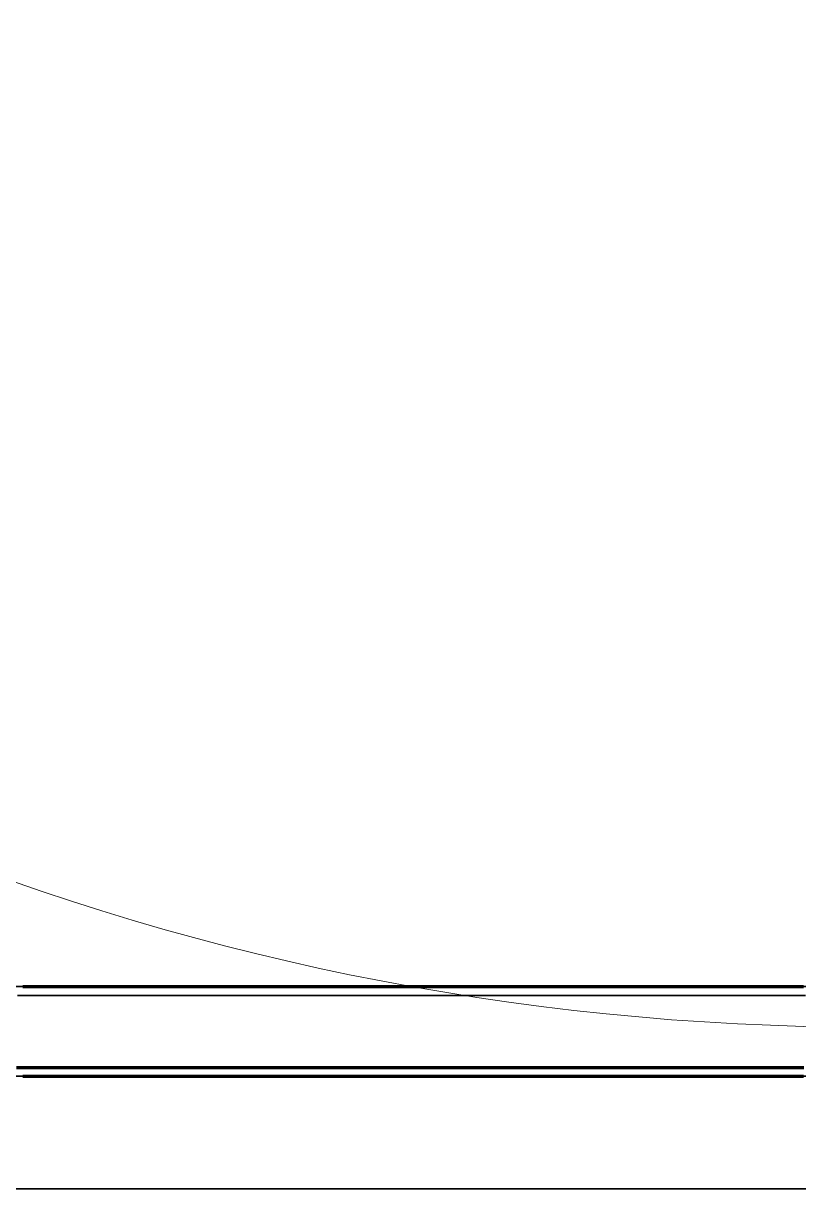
# Model space of a CAD drawing. Header units: millimetres. Extents: x 0 to 2382, y 0 to 420.
# Drawn here: x 277.23 to 282.75, y 290.2 to 298.5 of the extents above; entities that cross this region are included whole.
import ezdxf

# ---------------------------------------------------------------- set-up
doc = ezdxf.new("R2010")
doc.units = ezdxf.units.MM
doc.linetypes.add('IRAM-E-TRAZOS', pattern=[5, 4, -1])
for name, color, linetype, lineweight in [('01-VISIBLE', 7, 'CONTINUOUS', 70), ('02-OCULTA', 4, 'IRAM-E-TRAZOS', 35), ('08-FINA', 5, 'CONTINUOUS', 18)]:
    doc.layers.add(name, color=color, linetype=linetype, lineweight=lineweight)

msp = doc.modelspace()

# ---------------------------------------------------------------- linework, layer by layer
at = {"layer": '01-VISIBLE'}
for points in [[(277.2233, 291.64), (277.2734, 291.64), (277.3235, 291.64), (277.3736, 291.64), (277.4237, 291.64), (277.4738, 291.64), (277.5239, 291.64), (277.574, 291.64), (277.6241, 291.64), (277.6742, 291.64), (277.7243, 291.64), (277.7744, 291.64), (277.8245, 291.64), (277.8746, 291.64), (277.9247, 291.64), (277.9748, 291.64), (278.0249, 291.64), (278.0751, 291.64), (278.1252, 291.64), (278.1753, 291.64), (278.2254, 291.64), (278.2755, 291.64), (278.3256, 291.64), (278.3757, 291.64), (278.4258, 291.64), (278.4759, 291.64), (278.526, 291.64), (278.5761, 291.64), (278.6262, 291.64), (278.6763, 291.64), (278.7264, 291.64), (278.7765, 291.64), (278.8266, 291.64), (278.8767, 291.64), (278.9268, 291.64), (278.9769, 291.64), (279.027, 291.64), (279.0771, 291.64), (279.1272, 291.64), (279.1773, 291.64), (279.2274, 291.64), (279.2775, 291.64), (279.3276, 291.64), (279.3777, 291.64), (279.4278, 291.64), (279.4779, 291.64), (279.528, 291.64), (279.5781, 291.64), (279.6282, 291.64), (279.6783, 291.64), (279.7284, 291.64), (279.7785, 291.64), (279.8286, 291.64), (279.8787, 291.64), (279.9288, 291.64), (279.9789, 291.64), (280.029, 291.64), (280.0791, 291.64), (280.1292, 291.64), (280.1793, 291.64), (280.2294, 291.64), (280.2795, 291.64), (280.3296, 291.64), (280.3797, 291.64), (280.4298, 291.64), (280.4799, 291.64), (280.5301, 291.64), (280.5802, 291.64), (280.6303, 291.64), (280.6804, 291.64), (280.7305, 291.64), (280.7806, 291.64), (280.8307, 291.64), (280.8808, 291.64), (280.9309, 291.64), (280.981, 291.64), (281.0311, 291.64), (281.0812, 291.64), (281.1313, 291.64), (281.1814, 291.64), (281.2315, 291.64), (281.2816, 291.64), (281.3317, 291.64), (281.3818, 291.64), (281.4319, 291.64), (281.482, 291.64), (281.5321, 291.64), (281.5822, 291.64), (281.6323, 291.64), (281.6824, 291.64), (281.7325, 291.64), (281.7826, 291.64), (281.8327, 291.64), (281.8828, 291.64), (281.9329, 291.64), (281.983, 291.64), (282.0331, 291.64), (282.0832, 291.64), (282.1333, 291.64), (282.1834, 291.64), (282.2335, 291.64), (282.2836, 291.64), (282.3337, 291.64), (282.3838, 291.64), (282.4339, 291.64), (282.484, 291.64), (282.5341, 291.64), (282.5842, 291.64), (282.6343, 291.64), (282.6844, 291.64), (282.7345, 291.64), (282.7846, 291.64)], [(277.1795, 291.064), (277.2296, 291.064), (277.2796, 291.064), (277.3297, 291.064), (277.3798, 291.064), (277.4299, 291.064), (277.4799, 291.064), (277.53, 291.064), (277.5801, 291.064), (277.6301, 291.064), (277.6802, 291.064), (277.7303, 291.064), (277.7803, 291.064), (277.8304, 291.064), (277.8805, 291.064), (277.9305, 291.064), (277.9806, 291.064), (278.0307, 291.064), (278.0807, 291.064), (278.1308, 291.064), (278.1809, 291.064), (278.231, 291.064), (278.281, 291.064), (278.3311, 291.064), (278.3812, 291.064), (278.4312, 291.064), (278.4813, 291.064), (278.5314, 291.064), (278.5814, 291.064), (278.6315, 291.064), (278.6816, 291.064), (278.7316, 291.064), (278.7817, 291.064), (278.8318, 291.064), (278.8818, 291.064), (278.9319, 291.064), (278.982, 291.064), (279.0321, 291.064), (279.0821, 291.064), (279.1322, 291.064), (279.1823, 291.064), (279.2323, 291.064), (279.2824, 291.064), (279.3325, 291.064), (279.3825, 291.064), (279.4326, 291.064), (279.4827, 291.064), (279.5327, 291.064), (279.5828, 291.064), (279.6329, 291.064), (279.6829, 291.064), (279.733, 291.064), (279.7831, 291.064), (279.8332, 291.064), (279.8832, 291.064), (279.9333, 291.064), (279.9834, 291.064), (280.0334, 291.064), (280.0835, 291.064), (280.1336, 291.064), (280.1836, 291.064), (280.2337, 291.064), (280.2838, 291.064), (280.3338, 291.064), (280.3839, 291.064), (280.434, 291.064), (280.484, 291.064), (280.5341, 291.064), (280.5842, 291.064), (280.6343, 291.064), (280.6843, 291.064), (280.7344, 291.064), (280.7845, 291.064), (280.8345, 291.064), (280.8846, 291.064), (280.9347, 291.064), (280.9847, 291.064), (281.0348, 291.064), (281.0849, 291.064), (281.1349, 291.064), (281.185, 291.064), (281.2351, 291.064), (281.2851, 291.064), (281.3352, 291.064), (281.3853, 291.064), (281.4354, 291.064), (281.4854, 291.064), (281.5355, 291.064), (281.5856, 291.064), (281.6356, 291.064), (281.6857, 291.064), (281.7358, 291.064), (281.7858, 291.064), (281.8359, 291.064), (281.886, 291.064), (281.936, 291.064), (281.9861, 291.064), (282.0362, 291.064), (282.0862, 291.064), (282.1363, 291.064), (282.1864, 291.064), (282.2365, 291.064), (282.2865, 291.064), (282.3366, 291.064), (282.3867, 291.064), (282.4367, 291.064), (282.4868, 291.064), (282.5369, 291.064), (282.5869, 291.064), (282.637, 291.064), (282.6871, 291.064), (282.7371, 291.064), (282.7872, 291.064)], [(277.2233, 291), (277.2734, 291), (277.3235, 291), (277.3736, 291), (277.4237, 291), (277.4738, 291), (277.5239, 291), (277.574, 291), (277.6241, 291), (277.6742, 291), (277.7243, 291), (277.7744, 291), (277.8245, 291), (277.8746, 291), (277.9247, 291), (277.9748, 291), (278.0249, 291), (278.0751, 291), (278.1252, 291), (278.1753, 291), (278.2254, 291), (278.2755, 291), (278.3256, 291), (278.3757, 291), (278.4258, 291), (278.4759, 291), (278.526, 291), (278.5761, 291), (278.6262, 291), (278.6763, 291), (278.7264, 291), (278.7765, 291), (278.8266, 291), (278.8767, 291), (278.9268, 291), (278.9769, 291), (279.027, 291), (279.0771, 291), (279.1272, 291), (279.1773, 291), (279.2274, 291), (279.2775, 291), (279.3276, 291), (279.3777, 291), (279.4278, 291), (279.4779, 291), (279.528, 291), (279.5781, 291), (279.6282, 291), (279.6783, 291), (279.7284, 291), (279.7785, 291), (279.8286, 291), (279.8787, 291), (279.9288, 291), (279.9789, 291), (280.029, 291), (280.0791, 291), (280.1292, 291), (280.1793, 291), (280.2294, 291), (280.2795, 291), (280.3296, 291), (280.3797, 291), (280.4298, 291), (280.4799, 291), (280.5301, 291), (280.5802, 291), (280.6303, 291), (280.6804, 291), (280.7305, 291), (280.7806, 291), (280.8307, 291), (280.8808, 291), (280.9309, 291), (280.981, 291), (281.0311, 291), (281.0812, 291), (281.1313, 291), (281.1814, 291), (281.2315, 291), (281.2816, 291), (281.3317, 291), (281.3818, 291), (281.4319, 291), (281.482, 291), (281.5321, 291), (281.5822, 291), (281.6323, 291), (281.6824, 291), (281.7325, 291), (281.7826, 291), (281.8327, 291), (281.8828, 291), (281.9329, 291), (281.983, 291), (282.0331, 291), (282.0832, 291), (282.1333, 291), (282.1834, 291), (282.2335, 291), (282.2836, 291), (282.3337, 291), (282.3838, 291), (282.4339, 291), (282.484, 291), (282.5341, 291), (282.5842, 291), (282.6343, 291), (282.6844, 291), (282.7345, 291), (282.7846, 291)]]:
    msp.add_lwpolyline(points, dxfattribs=at)
at = {"layer": '02-OCULTA'}
for points in [[(277.1717, 291.64), (277.2501, 291.64), (277.3285, 291.64), (277.4069, 291.64), (277.4853, 291.64), (277.5637, 291.64), (277.6421, 291.64), (277.7205, 291.64), (277.7989, 291.64), (277.8773, 291.64), (277.9557, 291.64), (278.0341, 291.64), (278.1125, 291.64), (278.1909, 291.64), (278.2693, 291.64), (278.3477, 291.64), (278.4261, 291.64), (278.5045, 291.64), (278.5829, 291.64), (278.6613, 291.64), (278.7397, 291.64), (278.8181, 291.64), (278.8965, 291.64), (278.9749, 291.64), (279.0533, 291.64), (279.1317, 291.64), (279.2101, 291.64), (279.2885, 291.64), (279.3669, 291.64), (279.4453, 291.64), (279.5237, 291.64), (279.6021, 291.64), (279.6805, 291.64), (279.7589, 291.64), (279.8373, 291.64), (279.9157, 291.64), (279.9941, 291.64), (280.0725, 291.64), (280.1509, 291.64), (280.2293, 291.64), (280.3077, 291.64), (280.3861, 291.64), (280.4645, 291.64), (280.5429, 291.64), (280.6213, 291.64), (280.6997, 291.64), (280.7781, 291.64), (280.8565, 291.64), (280.9349, 291.64), (281.0133, 291.64), (281.0917, 291.64), (281.1701, 291.64), (281.2485, 291.64), (281.3269, 291.64), (281.4053, 291.64), (281.4837, 291.64), (281.5621, 291.64), (281.6405, 291.64), (281.7189, 291.64), (281.7973, 291.64), (281.8757, 291.64), (281.9541, 291.64), (282.0325, 291.64), (282.1109, 291.64), (282.1893, 291.64), (282.2677, 291.64), (282.3461, 291.64), (282.4245, 291.64), (282.5029, 291.64), (282.5813, 291.64), (282.6597, 291.64), (282.7381, 291.64), (282.8165, 291.64)], [(282.7996, 291.576), (282.7495, 291.576), (282.6993, 291.576), (282.6492, 291.576), (282.5991, 291.576), (282.549, 291.576), (282.4988, 291.576), (282.4487, 291.576), (282.3986, 291.576), (282.3484, 291.576), (282.2983, 291.576), (282.2482, 291.576), (282.1981, 291.576), (282.1479, 291.576), (282.0978, 291.576), (282.0477, 291.576), (281.9976, 291.576), (281.9474, 291.576), (281.8973, 291.576), (281.8472, 291.576), (281.7971, 291.576), (281.7469, 291.576), (281.6968, 291.576), (281.6467, 291.576), (281.5966, 291.576), (281.5464, 291.576), (281.4963, 291.576), (281.4462, 291.576), (281.396, 291.576), (281.3459, 291.576), (281.2958, 291.576), (281.2457, 291.576), (281.1955, 291.576), (281.1454, 291.576), (281.0953, 291.576), (281.0452, 291.576), (280.995, 291.576), (280.9449, 291.576), (280.8948, 291.576), (280.8447, 291.576), (280.7945, 291.576), (280.7444, 291.576), (280.6943, 291.576), (280.6441, 291.576), (280.594, 291.576), (280.5439, 291.576), (280.4938, 291.576), (280.4436, 291.576), (280.3935, 291.576), (280.3434, 291.576), (280.2933, 291.576), (280.2431, 291.576), (280.193, 291.576), (280.1429, 291.576), (280.0928, 291.576), (280.0426, 291.576), (279.9925, 291.576), (279.9424, 291.576), (279.8922, 291.576), (279.8421, 291.576), (279.792, 291.576), (279.7419, 291.576), (279.6917, 291.576), (279.6416, 291.576), (279.5915, 291.576), (279.5414, 291.576), (279.4912, 291.576), (279.4411, 291.576), (279.391, 291.576), (279.3409, 291.576), (279.2907, 291.576), (279.2406, 291.576), (279.1905, 291.576), (279.1403, 291.576), (279.0902, 291.576), (279.0401, 291.576), (278.99, 291.576), (278.9398, 291.576), (278.8897, 291.576), (278.8396, 291.576), (278.7895, 291.576), (278.7393, 291.576), (278.6892, 291.576), (278.6391, 291.576), (278.589, 291.576), (278.5388, 291.576), (278.4887, 291.576), (278.4386, 291.576), (278.3884, 291.576), (278.3383, 291.576), (278.2882, 291.576), (278.2381, 291.576), (278.1879, 291.576), (278.1378, 291.576), (278.0877, 291.576), (278.0376, 291.576), (277.9874, 291.576), (277.9373, 291.576), (277.8872, 291.576), (277.8371, 291.576), (277.7869, 291.576), (277.7368, 291.576), (277.6867, 291.576), (277.6366, 291.576), (277.5864, 291.576), (277.5363, 291.576), (277.4862, 291.576), (277.436, 291.576), (277.3859, 291.576), (277.3358, 291.576), (277.2857, 291.576), (277.2355, 291.576), (277.1854, 291.576)], [(282.7526, 291.64), (282.7025, 291.64), (282.6524, 291.64), (282.6023, 291.64), (282.5522, 291.64), (282.5021, 291.64), (282.4521, 291.64), (282.402, 291.64), (282.3519, 291.64), (282.3018, 291.64), (282.2517, 291.64), (282.2016, 291.64), (282.1515, 291.64), (282.1014, 291.64), (282.0513, 291.64), (282.0012, 291.64), (281.9511, 291.64), (281.901, 291.64), (281.8509, 291.64), (281.8008, 291.64), (281.7507, 291.64), (281.7006, 291.64), (281.6505, 291.64), (281.6004, 291.64), (281.5503, 291.64), (281.5002, 291.64), (281.4501, 291.64), (281.4, 291.64), (281.3499, 291.64), (281.2998, 291.64), (281.2498, 291.64), (281.1997, 291.64), (281.1496, 291.64), (281.0995, 291.64), (281.0494, 291.64), (280.9993, 291.64), (280.9492, 291.64), (280.8991, 291.64), (280.849, 291.64), (280.7989, 291.64), (280.7488, 291.64), (280.6987, 291.64), (280.6486, 291.64), (280.5985, 291.64), (280.5484, 291.64), (280.4983, 291.64), (280.4482, 291.64), (280.3981, 291.64), (280.348, 291.64), (280.2979, 291.64), (280.2478, 291.64), (280.1977, 291.64), (280.1476, 291.64), (280.0975, 291.64), (280.0475, 291.64), (279.9974, 291.64), (279.9473, 291.64), (279.8972, 291.64), (279.8471, 291.64), (279.797, 291.64), (279.7469, 291.64), (279.6968, 291.64), (279.6467, 291.64), (279.5966, 291.64), (279.5465, 291.64), (279.4964, 291.64), (279.4463, 291.64), (279.3962, 291.64), (279.3461, 291.64), (279.296, 291.64), (279.2459, 291.64), (279.1958, 291.64), (279.1457, 291.64), (279.0956, 291.64), (279.0455, 291.64), (278.9954, 291.64), (278.9453, 291.64), (278.8952, 291.64), (278.8452, 291.64), (278.7951, 291.64), (278.745, 291.64), (278.6949, 291.64), (278.6448, 291.64), (278.5947, 291.64), (278.5446, 291.64), (278.4945, 291.64), (278.4444, 291.64), (278.3943, 291.64), (278.3442, 291.64), (278.2941, 291.64), (278.244, 291.64), (278.1939, 291.64), (278.1438, 291.64), (278.0937, 291.64), (278.0436, 291.64), (277.9935, 291.64), (277.9434, 291.64), (277.8933, 291.64), (277.8432, 291.64), (277.7931, 291.64), (277.743, 291.64), (277.6929, 291.64), (277.6429, 291.64), (277.5928, 291.64), (277.5427, 291.64), (277.4926, 291.64), (277.4425, 291.64), (277.3924, 291.64), (277.3423, 291.64), (277.2922, 291.64), (277.2421, 291.64), (277.192, 291.64)], [(282.7625, 291.64), (282.7125, 291.64), (282.6625, 291.64), (282.6125, 291.64), (282.5625, 291.64), (282.5125, 291.64), (282.4625, 291.64), (282.4125, 291.64), (282.3625, 291.64), (282.3125, 291.64), (282.2625, 291.64), (282.2125, 291.64), (282.1625, 291.64), (282.1125, 291.64), (282.0625, 291.64), (282.0125, 291.64), (281.9625, 291.64), (281.9125, 291.64), (281.8625, 291.64), (281.8125, 291.64), (281.7625, 291.64), (281.7125, 291.64), (281.6625, 291.64), (281.6125, 291.64), (281.5625, 291.64), (281.5125, 291.64), (281.4625, 291.64), (281.4125, 291.64), (281.3625, 291.64), (281.3125, 291.64), (281.2625, 291.64), (281.2125, 291.64), (281.1625, 291.64), (281.1125, 291.64), (281.0625, 291.64), (281.0125, 291.64), (280.9625, 291.64), (280.9125, 291.64), (280.8625, 291.64), (280.8125, 291.64), (280.7625, 291.64), (280.7125, 291.64), (280.6625, 291.64), (280.6125, 291.64), (280.5625, 291.64), (280.5125, 291.64), (280.4625, 291.64), (280.4125, 291.64), (280.3625, 291.64), (280.3125, 291.64), (280.2625, 291.64), (280.2125, 291.64), (280.1625, 291.64), (280.1125, 291.64), (280.0625, 291.64), (280.0125, 291.64), (279.9625, 291.64), (279.9125, 291.64), (279.8625, 291.64), (279.8125, 291.64), (279.7625, 291.64), (279.7125, 291.64), (279.6625, 291.64), (279.6125, 291.64), (279.5625, 291.64), (279.5125, 291.64), (279.4625, 291.64), (279.4125, 291.64), (279.3625, 291.64), (279.3125, 291.64), (279.2625, 291.64), (279.2125, 291.64), (279.1625, 291.64), (279.1125, 291.64), (279.0625, 291.64), (279.0125, 291.64), (278.9625, 291.64), (278.9125, 291.64), (278.8625, 291.64), (278.8125, 291.64), (278.7625, 291.64), (278.7125, 291.64), (278.6625, 291.64), (278.6125, 291.64), (278.5625, 291.64), (278.5125, 291.64), (278.4625, 291.64), (278.4125, 291.64), (278.3625, 291.64), (278.3125, 291.64), (278.2625, 291.64), (278.2125, 291.64), (278.1625, 291.64), (278.1125, 291.64), (278.0625, 291.64), (278.0125, 291.64), (277.9625, 291.64), (277.9125, 291.64), (277.8625, 291.64), (277.8125, 291.64), (277.7625, 291.64), (277.7125, 291.64), (277.6625, 291.64), (277.6125, 291.64), (277.5625, 291.64), (277.5125, 291.64), (277.4625, 291.64), (277.4125, 291.64), (277.3625, 291.64), (277.3125, 291.64), (277.2625, 291.64), (277.2125, 291.64)], [(282.7645, 291.576), (282.6853, 291.576), (282.6061, 291.576), (282.5269, 291.576), (282.4477, 291.576), (282.3685, 291.576), (282.2893, 291.576), (282.2101, 291.576), (282.1309, 291.576), (282.0517, 291.576), (281.9725, 291.576), (281.8933, 291.576), (281.8141, 291.576), (281.7349, 291.576), (281.6557, 291.576), (281.5765, 291.576), (281.4973, 291.576), (281.4181, 291.576), (281.3389, 291.576), (281.2597, 291.576), (281.1805, 291.576), (281.1013, 291.576), (281.0221, 291.576), (280.9429, 291.576), (280.8637, 291.576), (280.7845, 291.576), (280.7053, 291.576), (280.6261, 291.576), (280.5469, 291.576), (280.4677, 291.576), (280.3885, 291.576), (280.3093, 291.576), (280.2301, 291.576), (280.1509, 291.576), (280.0717, 291.576), (279.9925, 291.576), (279.9133, 291.576), (279.8341, 291.576), (279.7549, 291.576), (279.6757, 291.576), (279.5965, 291.576), (279.5173, 291.576), (279.4381, 291.576), (279.3589, 291.576), (279.2797, 291.576), (279.2005, 291.576), (279.1213, 291.576), (279.0421, 291.576), (278.9629, 291.576), (278.8837, 291.576), (278.8045, 291.576), (278.7253, 291.576), (278.6461, 291.576), (278.5669, 291.576), (278.4877, 291.576), (278.4085, 291.576), (278.3293, 291.576), (278.2501, 291.576), (278.1709, 291.576), (278.0917, 291.576), (278.0125, 291.576), (277.9333, 291.576), (277.8541, 291.576), (277.7749, 291.576), (277.6957, 291.576), (277.6165, 291.576), (277.5373, 291.576), (277.4581, 291.576), (277.3789, 291.576), (277.2997, 291.576), (277.2205, 291.576)], [(277.1605, 291), (277.2373, 291), (277.3141, 291), (277.3909, 291), (277.4677, 291), (277.5445, 291), (277.6213, 291), (277.6981, 291), (277.7749, 291), (277.8517, 291), (277.9285, 291), (278.0053, 291), (278.0821, 291), (278.1589, 291), (278.2357, 291), (278.3125, 291), (278.3893, 291), (278.4661, 291), (278.5429, 291), (278.6197, 291), (278.6965, 291), (278.7733, 291), (278.8501, 291), (278.9269, 291), (279.0037, 291), (279.0805, 291), (279.1573, 291), (279.2341, 291), (279.3109, 291), (279.3877, 291), (279.4645, 291), (279.5413, 291), (279.6181, 291), (279.6949, 291), (279.7717, 291), (279.8485, 291), (279.9253, 291), (280.0021, 291), (280.0789, 291), (280.1557, 291), (280.2325, 291), (280.3093, 291), (280.3861, 291), (280.4629, 291), (280.5397, 291), (280.6165, 291), (280.6933, 291), (280.7701, 291), (280.8469, 291), (280.9237, 291), (281.0005, 291), (281.0773, 291), (281.1541, 291), (281.2309, 291), (281.3077, 291), (281.3845, 291), (281.4613, 291), (281.5381, 291), (281.6149, 291), (281.6917, 291), (281.7685, 291), (281.8453, 291), (281.9221, 291), (281.9989, 291), (282.0757, 291), (282.1525, 291), (282.2293, 291), (282.3061, 291), (282.3829, 291), (282.4597, 291), (282.5365, 291), (282.6133, 291), (282.6901, 291), (282.7669, 291)], [(277.1717, 291), (277.2501, 291), (277.3285, 291), (277.4069, 291), (277.4853, 291), (277.5637, 291), (277.6421, 291), (277.7205, 291), (277.7989, 291), (277.8773, 291), (277.9557, 291), (278.0341, 291), (278.1125, 291), (278.1909, 291), (278.2693, 291), (278.3477, 291), (278.4261, 291), (278.5045, 291), (278.5829, 291), (278.6613, 291), (278.7397, 291), (278.8181, 291), (278.8965, 291), (278.9749, 291), (279.0533, 291), (279.1317, 291), (279.2101, 291), (279.2885, 291), (279.3669, 291), (279.4453, 291), (279.5237, 291), (279.6021, 291), (279.6805, 291), (279.7589, 291), (279.8373, 291), (279.9157, 291), (279.9941, 291), (280.0725, 291), (280.1509, 291), (280.2293, 291), (280.3077, 291), (280.3861, 291), (280.4645, 291), (280.5429, 291), (280.6213, 291), (280.6997, 291), (280.7781, 291), (280.8565, 291), (280.9349, 291), (281.0133, 291), (281.0917, 291), (281.1701, 291), (281.2485, 291), (281.3269, 291), (281.4053, 291), (281.4837, 291), (281.5621, 291), (281.6405, 291), (281.7189, 291), (281.7973, 291), (281.8757, 291), (281.9541, 291), (282.0325, 291), (282.1109, 291), (282.1893, 291), (282.2677, 291), (282.3461, 291), (282.4245, 291), (282.5029, 291), (282.5813, 291), (282.6597, 291), (282.7381, 291), (282.8165, 291)], [(277.1717, 291), (277.2501, 291), (277.3285, 291), (277.4069, 291), (277.4853, 291), (277.5637, 291), (277.6421, 291), (277.7205, 291), (277.7989, 291), (277.8773, 291), (277.9557, 291), (278.0341, 291), (278.1125, 291), (278.1909, 291), (278.2693, 291), (278.3477, 291), (278.4261, 291), (278.5045, 291), (278.5829, 291), (278.6613, 291), (278.7397, 291), (278.8181, 291), (278.8965, 291), (278.9749, 291), (279.0533, 291), (279.1317, 291), (279.2101, 291), (279.2885, 291), (279.3669, 291), (279.4453, 291), (279.5237, 291), (279.6021, 291), (279.6805, 291), (279.7589, 291), (279.8373, 291), (279.9157, 291), (279.9941, 291), (280.0725, 291), (280.1509, 291), (280.2293, 291), (280.3077, 291), (280.3861, 291), (280.4645, 291), (280.5429, 291), (280.6213, 291), (280.6997, 291), (280.7781, 291), (280.8565, 291), (280.9349, 291), (281.0133, 291), (281.0917, 291), (281.1701, 291), (281.2485, 291), (281.3269, 291), (281.4053, 291), (281.4837, 291), (281.5621, 291), (281.6405, 291), (281.7189, 291), (281.7973, 291), (281.8757, 291), (281.9541, 291), (282.0325, 291), (282.1109, 291), (282.1893, 291), (282.2677, 291), (282.3461, 291), (282.4245, 291), (282.5029, 291), (282.5813, 291), (282.6597, 291), (282.7381, 291), (282.8165, 291)], [(282.7526, 291), (282.7025, 291), (282.6524, 291), (282.6023, 291), (282.5522, 291), (282.5021, 291), (282.4521, 291), (282.402, 291), (282.3519, 291), (282.3018, 291), (282.2517, 291), (282.2016, 291), (282.1515, 291), (282.1014, 291), (282.0513, 291), (282.0012, 291), (281.9511, 291), (281.901, 291), (281.8509, 291), (281.8008, 291), (281.7507, 291), (281.7006, 291), (281.6505, 291), (281.6004, 291), (281.5503, 291), (281.5002, 291), (281.4501, 291), (281.4, 291), (281.3499, 291), (281.2998, 291), (281.2498, 291), (281.1997, 291), (281.1496, 291), (281.0995, 291), (281.0494, 291), (280.9993, 291), (280.9492, 291), (280.8991, 291), (280.849, 291), (280.7989, 291), (280.7488, 291), (280.6987, 291), (280.6486, 291), (280.5985, 291), (280.5484, 291), (280.4983, 291), (280.4482, 291), (280.3981, 291), (280.348, 291), (280.2979, 291), (280.2478, 291), (280.1977, 291), (280.1476, 291), (280.0975, 291), (280.0475, 291), (279.9974, 291), (279.9473, 291), (279.8972, 291), (279.8471, 291), (279.797, 291), (279.7469, 291), (279.6968, 291), (279.6467, 291), (279.5966, 291), (279.5465, 291), (279.4964, 291), (279.4463, 291), (279.3962, 291), (279.3461, 291), (279.296, 291), (279.2459, 291), (279.1958, 291), (279.1457, 291), (279.0956, 291), (279.0455, 291), (278.9954, 291), (278.9453, 291), (278.8952, 291), (278.8452, 291), (278.7951, 291), (278.745, 291), (278.6949, 291), (278.6448, 291), (278.5947, 291), (278.5446, 291), (278.4945, 291), (278.4444, 291), (278.3943, 291), (278.3442, 291), (278.2941, 291), (278.244, 291), (278.1939, 291), (278.1438, 291), (278.0937, 291), (278.0436, 291), (277.9935, 291), (277.9434, 291), (277.8933, 291), (277.8432, 291), (277.7931, 291), (277.743, 291), (277.6929, 291), (277.6429, 291), (277.5928, 291), (277.5427, 291), (277.4926, 291), (277.4425, 291), (277.3924, 291), (277.3423, 291), (277.2922, 291), (277.2421, 291), (277.192, 291)], [(282.7526, 291), (282.7025, 291), (282.6524, 291), (282.6023, 291), (282.5522, 291), (282.5021, 291), (282.4521, 291), (282.402, 291), (282.3519, 291), (282.3018, 291), (282.2517, 291), (282.2016, 291), (282.1515, 291), (282.1014, 291), (282.0513, 291), (282.0012, 291), (281.9511, 291), (281.901, 291), (281.8509, 291), (281.8008, 291), (281.7507, 291), (281.7006, 291), (281.6505, 291), (281.6004, 291), (281.5503, 291), (281.5002, 291), (281.4501, 291), (281.4, 291), (281.3499, 291), (281.2998, 291), (281.2498, 291), (281.1997, 291), (281.1496, 291), (281.0995, 291), (281.0494, 291), (280.9993, 291), (280.9492, 291), (280.8991, 291), (280.849, 291), (280.7989, 291), (280.7488, 291), (280.6987, 291), (280.6486, 291), (280.5985, 291), (280.5484, 291), (280.4983, 291), (280.4482, 291), (280.3981, 291), (280.348, 291), (280.2979, 291), (280.2478, 291), (280.1977, 291), (280.1476, 291), (280.0975, 291), (280.0475, 291), (279.9974, 291), (279.9473, 291), (279.8972, 291), (279.8471, 291), (279.797, 291), (279.7469, 291), (279.6968, 291), (279.6467, 291), (279.5966, 291), (279.5465, 291), (279.4964, 291), (279.4463, 291), (279.3962, 291), (279.3461, 291), (279.296, 291), (279.2459, 291), (279.1958, 291), (279.1457, 291), (279.0956, 291), (279.0455, 291), (278.9954, 291), (278.9453, 291), (278.8952, 291), (278.8452, 291), (278.7951, 291), (278.745, 291), (278.6949, 291), (278.6448, 291), (278.5947, 291), (278.5446, 291), (278.4945, 291), (278.4444, 291), (278.3943, 291), (278.3442, 291), (278.2941, 291), (278.244, 291), (278.1939, 291), (278.1438, 291), (278.0937, 291), (278.0436, 291), (277.9935, 291), (277.9434, 291), (277.8933, 291), (277.8432, 291), (277.7931, 291), (277.743, 291), (277.6929, 291), (277.6429, 291), (277.5928, 291), (277.5427, 291), (277.4926, 291), (277.4425, 291), (277.3924, 291), (277.3423, 291), (277.2922, 291), (277.2421, 291), (277.192, 291)], [(277.2043, 291.064), (277.2544, 291.064), (277.3044, 291.064), (277.3544, 291.064), (277.4045, 291.064), (277.4545, 291.064), (277.5046, 291.064), (277.5546, 291.064), (277.6046, 291.064), (277.6547, 291.064), (277.7047, 291.064), (277.7547, 291.064), (277.8048, 291.064), (277.8548, 291.064), (277.9049, 291.064), (277.9549, 291.064), (278.0049, 291.064), (278.055, 291.064), (278.105, 291.064), (278.155, 291.064), (278.2051, 291.064), (278.2551, 291.064), (278.3052, 291.064), (278.3552, 291.064), (278.4052, 291.064), (278.4553, 291.064), (278.5053, 291.064), (278.5554, 291.064), (278.6054, 291.064), (278.6554, 291.064), (278.7055, 291.064), (278.7555, 291.064), (278.8055, 291.064), (278.8556, 291.064), (278.9056, 291.064), (278.9557, 291.064), (279.0057, 291.064), (279.0557, 291.064), (279.1058, 291.064), (279.1558, 291.064), (279.2059, 291.064), (279.2559, 291.064), (279.3059, 291.064), (279.356, 291.064), (279.406, 291.064), (279.456, 291.064), (279.5061, 291.064), (279.5561, 291.064), (279.6062, 291.064), (279.6562, 291.064), (279.7062, 291.064), (279.7563, 291.064), (279.8063, 291.064), (279.8563, 291.064), (279.9064, 291.064), (279.9564, 291.064), (280.0065, 291.064), (280.0565, 291.064), (280.1065, 291.064), (280.1566, 291.064), (280.2066, 291.064), (280.2567, 291.064), (280.3067, 291.064), (280.3567, 291.064), (280.4068, 291.064), (280.4568, 291.064), (280.5068, 291.064), (280.5569, 291.064), (280.6069, 291.064), (280.657, 291.064), (280.707, 291.064), (280.757, 291.064), (280.8071, 291.064), (280.8571, 291.064), (280.9071, 291.064), (280.9572, 291.064), (281.0072, 291.064), (281.0573, 291.064), (281.1073, 291.064), (281.1573, 291.064), (281.2074, 291.064), (281.2574, 291.064), (281.3075, 291.064), (281.3575, 291.064), (281.4075, 291.064), (281.4576, 291.064), (281.5076, 291.064), (281.5576, 291.064), (281.6077, 291.064), (281.6577, 291.064), (281.7078, 291.064), (281.7578, 291.064), (281.8078, 291.064), (281.8579, 291.064), (281.9079, 291.064), (281.958, 291.064), (282.008, 291.064), (282.058, 291.064), (282.1081, 291.064), (282.1581, 291.064), (282.2081, 291.064), (282.2582, 291.064), (282.3082, 291.064), (282.3583, 291.064), (282.4083, 291.064), (282.4583, 291.064), (282.5084, 291.064), (282.5584, 291.064), (282.6084, 291.064), (282.6585, 291.064), (282.7085, 291.064), (282.7586, 291.064)], [(282.7591, 291), (282.7091, 291), (282.6591, 291), (282.609, 291), (282.559, 291), (282.509, 291), (282.4589, 291), (282.4089, 291), (282.3589, 291), (282.3089, 291), (282.2588, 291), (282.2088, 291), (282.1588, 291), (282.1087, 291), (282.0587, 291), (282.0087, 291), (281.9586, 291), (281.9086, 291), (281.8586, 291), (281.8085, 291), (281.7585, 291), (281.7085, 291), (281.6584, 291), (281.6084, 291), (281.5584, 291), (281.5083, 291), (281.4583, 291), (281.4083, 291), (281.3582, 291), (281.3082, 291), (281.2582, 291), (281.2081, 291), (281.1581, 291), (281.1081, 291), (281.058, 291), (281.008, 291), (280.958, 291), (280.9079, 291), (280.8579, 291), (280.8079, 291), (280.7578, 291), (280.7078, 291), (280.6578, 291), (280.6077, 291), (280.5577, 291), (280.5077, 291), (280.4576, 291), (280.4076, 291), (280.3576, 291), (280.3075, 291), (280.2575, 291), (280.2075, 291), (280.1575, 291), (280.1074, 291), (280.0574, 291), (280.0074, 291), (279.9573, 291), (279.9073, 291), (279.8573, 291), (279.8072, 291), (279.7572, 291), (279.7072, 291), (279.6571, 291), (279.6071, 291), (279.5571, 291), (279.507, 291), (279.457, 291), (279.407, 291), (279.3569, 291), (279.3069, 291), (279.2569, 291), (279.2068, 291), (279.1568, 291), (279.1068, 291), (279.0567, 291), (279.0067, 291), (278.9567, 291), (278.9066, 291), (278.8566, 291), (278.8066, 291), (278.7565, 291), (278.7065, 291), (278.6565, 291), (278.6064, 291), (278.5564, 291), (278.5064, 291), (278.4563, 291), (278.4063, 291), (278.3563, 291), (278.3062, 291), (278.2562, 291), (278.2062, 291), (278.1561, 291), (278.1061, 291), (278.0561, 291), (278.0061, 291), (277.956, 291), (277.906, 291), (277.856, 291), (277.8059, 291), (277.7559, 291), (277.7059, 291), (277.6558, 291), (277.6058, 291), (277.5558, 291), (277.5057, 291), (277.4557, 291), (277.4057, 291), (277.3556, 291), (277.3056, 291), (277.2556, 291), (277.2055, 291)], [(282.7625, 291), (282.7125, 291), (282.6625, 291), (282.6125, 291), (282.5625, 291), (282.5125, 291), (282.4625, 291), (282.4125, 291), (282.3625, 291), (282.3125, 291), (282.2625, 291), (282.2125, 291), (282.1625, 291), (282.1125, 291), (282.0625, 291), (282.0125, 291), (281.9625, 291), (281.9125, 291), (281.8625, 291), (281.8125, 291), (281.7625, 291), (281.7125, 291), (281.6625, 291), (281.6125, 291), (281.5625, 291), (281.5125, 291), (281.4625, 291), (281.4125, 291), (281.3625, 291), (281.3125, 291), (281.2625, 291), (281.2125, 291), (281.1625, 291), (281.1125, 291), (281.0625, 291), (281.0125, 291), (280.9625, 291), (280.9125, 291), (280.8625, 291), (280.8125, 291), (280.7625, 291), (280.7125, 291), (280.6625, 291), (280.6125, 291), (280.5625, 291), (280.5125, 291), (280.4625, 291), (280.4125, 291), (280.3625, 291), (280.3125, 291), (280.2625, 291), (280.2125, 291), (280.1625, 291), (280.1125, 291), (280.0625, 291), (280.0125, 291), (279.9625, 291), (279.9125, 291), (279.8625, 291), (279.8125, 291), (279.7625, 291), (279.7125, 291), (279.6625, 291), (279.6125, 291), (279.5625, 291), (279.5125, 291), (279.4625, 291), (279.4125, 291), (279.3625, 291), (279.3125, 291), (279.2625, 291), (279.2125, 291), (279.1625, 291), (279.1125, 291), (279.0625, 291), (279.0125, 291), (278.9625, 291), (278.9125, 291), (278.8625, 291), (278.8125, 291), (278.7625, 291), (278.7125, 291), (278.6625, 291), (278.6125, 291), (278.5625, 291), (278.5125, 291), (278.4625, 291), (278.4125, 291), (278.3625, 291), (278.3125, 291), (278.2625, 291), (278.2125, 291), (278.1625, 291), (278.1125, 291), (278.0625, 291), (278.0125, 291), (277.9625, 291), (277.9125, 291), (277.8625, 291), (277.8125, 291), (277.7625, 291), (277.7125, 291), (277.6625, 291), (277.6125, 291), (277.5625, 291), (277.5125, 291), (277.4625, 291), (277.4125, 291), (277.3625, 291), (277.3125, 291), (277.2625, 291), (277.2125, 291)], [(277.1605, 290.2), (277.2373, 290.2), (277.3141, 290.2), (277.3909, 290.2), (277.4677, 290.2), (277.5445, 290.2), (277.6213, 290.2), (277.6981, 290.2), (277.7749, 290.2), (277.8517, 290.2), (277.9285, 290.2), (278.0053, 290.2), (278.0821, 290.2), (278.1589, 290.2), (278.2357, 290.2), (278.3125, 290.2), (278.3893, 290.2), (278.4661, 290.2), (278.5429, 290.2), (278.6197, 290.2), (278.6965, 290.2), (278.7733, 290.2), (278.8501, 290.2), (278.9269, 290.2), (279.0037, 290.2), (279.0805, 290.2), (279.1573, 290.2), (279.2341, 290.2), (279.3109, 290.2), (279.3877, 290.2), (279.4645, 290.2), (279.5413, 290.2), (279.6181, 290.2), (279.6949, 290.2), (279.7717, 290.2), (279.8485, 290.2), (279.9253, 290.2), (280.0021, 290.2), (280.0789, 290.2), (280.1557, 290.2), (280.2325, 290.2), (280.3093, 290.2), (280.3861, 290.2), (280.4629, 290.2), (280.5397, 290.2), (280.6165, 290.2), (280.6933, 290.2), (280.7701, 290.2), (280.8469, 290.2), (280.9237, 290.2), (281.0005, 290.2), (281.0773, 290.2), (281.1541, 290.2), (281.2309, 290.2), (281.3077, 290.2), (281.3845, 290.2), (281.4613, 290.2), (281.5381, 290.2), (281.6149, 290.2), (281.6917, 290.2), (281.7685, 290.2), (281.8453, 290.2), (281.9221, 290.2), (281.9989, 290.2), (282.0757, 290.2), (282.1525, 290.2), (282.2293, 290.2), (282.3061, 290.2), (282.3829, 290.2), (282.4597, 290.2), (282.5365, 290.2), (282.6133, 290.2), (282.6901, 290.2), (282.7669, 290.2)], [(277.1717, 290.2), (277.2501, 290.2), (277.3285, 290.2), (277.4069, 290.2), (277.4853, 290.2), (277.5637, 290.2), (277.6421, 290.2), (277.7205, 290.2), (277.7989, 290.2), (277.8773, 290.2), (277.9557, 290.2), (278.0341, 290.2), (278.1125, 290.2), (278.1909, 290.2), (278.2693, 290.2), (278.3477, 290.2), (278.4261, 290.2), (278.5045, 290.2), (278.5829, 290.2), (278.6613, 290.2), (278.7397, 290.2), (278.8181, 290.2), (278.8965, 290.2), (278.9749, 290.2), (279.0533, 290.2), (279.1317, 290.2), (279.2101, 290.2), (279.2885, 290.2), (279.3669, 290.2), (279.4453, 290.2), (279.5237, 290.2), (279.6021, 290.2), (279.6805, 290.2), (279.7589, 290.2), (279.8373, 290.2), (279.9157, 290.2), (279.9941, 290.2), (280.0725, 290.2), (280.1509, 290.2), (280.2293, 290.2), (280.3077, 290.2), (280.3861, 290.2), (280.4645, 290.2), (280.5429, 290.2), (280.6213, 290.2), (280.6997, 290.2), (280.7781, 290.2), (280.8565, 290.2), (280.9349, 290.2), (281.0133, 290.2), (281.0917, 290.2), (281.1701, 290.2), (281.2485, 290.2), (281.3269, 290.2), (281.4053, 290.2), (281.4837, 290.2), (281.5621, 290.2), (281.6405, 290.2), (281.7189, 290.2), (281.7973, 290.2), (281.8757, 290.2), (281.9541, 290.2), (282.0325, 290.2), (282.1109, 290.2), (282.1893, 290.2), (282.2677, 290.2), (282.3461, 290.2), (282.4245, 290.2), (282.5029, 290.2), (282.5813, 290.2), (282.6597, 290.2), (282.7381, 290.2), (282.8165, 290.2)], [(282.7526, 290.2), (282.7025, 290.2), (282.6524, 290.2), (282.6023, 290.2), (282.5522, 290.2), (282.5021, 290.2), (282.4521, 290.2), (282.402, 290.2), (282.3519, 290.2), (282.3018, 290.2), (282.2517, 290.2), (282.2016, 290.2), (282.1515, 290.2), (282.1014, 290.2), (282.0513, 290.2), (282.0012, 290.2), (281.9511, 290.2), (281.901, 290.2), (281.8509, 290.2), (281.8008, 290.2), (281.7507, 290.2), (281.7006, 290.2), (281.6505, 290.2), (281.6004, 290.2), (281.5503, 290.2), (281.5002, 290.2), (281.4501, 290.2), (281.4, 290.2), (281.3499, 290.2), (281.2998, 290.2), (281.2498, 290.2), (281.1997, 290.2), (281.1496, 290.2), (281.0995, 290.2), (281.0494, 290.2), (280.9993, 290.2), (280.9492, 290.2), (280.8991, 290.2), (280.849, 290.2), (280.7989, 290.2), (280.7488, 290.2), (280.6987, 290.2), (280.6486, 290.2), (280.5985, 290.2), (280.5484, 290.2), (280.4983, 290.2), (280.4482, 290.2), (280.3981, 290.2), (280.348, 290.2), (280.2979, 290.2), (280.2478, 290.2), (280.1977, 290.2), (280.1476, 290.2), (280.0975, 290.2), (280.0475, 290.2), (279.9974, 290.2), (279.9473, 290.2), (279.8972, 290.2), (279.8471, 290.2), (279.797, 290.2), (279.7469, 290.2), (279.6968, 290.2), (279.6467, 290.2), (279.5966, 290.2), (279.5465, 290.2), (279.4964, 290.2), (279.4463, 290.2), (279.3962, 290.2), (279.3461, 290.2), (279.296, 290.2), (279.2459, 290.2), (279.1958, 290.2), (279.1457, 290.2), (279.0956, 290.2), (279.0455, 290.2), (278.9954, 290.2), (278.9453, 290.2), (278.8952, 290.2), (278.8452, 290.2), (278.7951, 290.2), (278.745, 290.2), (278.6949, 290.2), (278.6448, 290.2), (278.5947, 290.2), (278.5446, 290.2), (278.4945, 290.2), (278.4444, 290.2), (278.3943, 290.2), (278.3442, 290.2), (278.2941, 290.2), (278.244, 290.2), (278.1939, 290.2), (278.1438, 290.2), (278.0937, 290.2), (278.0436, 290.2), (277.9935, 290.2), (277.9434, 290.2), (277.8933, 290.2), (277.8432, 290.2), (277.7931, 290.2), (277.743, 290.2), (277.6929, 290.2), (277.6429, 290.2), (277.5928, 290.2), (277.5427, 290.2), (277.4926, 290.2), (277.4425, 290.2), (277.3924, 290.2), (277.3423, 290.2), (277.2922, 290.2), (277.2421, 290.2), (277.192, 290.2)], [(282.7591, 290.2), (282.7091, 290.2), (282.6591, 290.2), (282.609, 290.2), (282.559, 290.2), (282.509, 290.2), (282.4589, 290.2), (282.4089, 290.2), (282.3589, 290.2), (282.3089, 290.2), (282.2588, 290.2), (282.2088, 290.2), (282.1588, 290.2), (282.1087, 290.2), (282.0587, 290.2), (282.0087, 290.2), (281.9586, 290.2), (281.9086, 290.2), (281.8586, 290.2), (281.8085, 290.2), (281.7585, 290.2), (281.7085, 290.2), (281.6584, 290.2), (281.6084, 290.2), (281.5584, 290.2), (281.5083, 290.2), (281.4583, 290.2), (281.4083, 290.2), (281.3582, 290.2), (281.3082, 290.2), (281.2582, 290.2), (281.2081, 290.2), (281.1581, 290.2), (281.1081, 290.2), (281.058, 290.2), (281.008, 290.2), (280.958, 290.2), (280.9079, 290.2), (280.8579, 290.2), (280.8079, 290.2), (280.7578, 290.2), (280.7078, 290.2), (280.6578, 290.2), (280.6077, 290.2), (280.5577, 290.2), (280.5077, 290.2), (280.4576, 290.2), (280.4076, 290.2), (280.3576, 290.2), (280.3075, 290.2), (280.2575, 290.2), (280.2075, 290.2), (280.1575, 290.2), (280.1074, 290.2), (280.0574, 290.2), (280.0074, 290.2), (279.9573, 290.2), (279.9073, 290.2), (279.8573, 290.2), (279.8072, 290.2), (279.7572, 290.2), (279.7072, 290.2), (279.6571, 290.2), (279.6071, 290.2), (279.5571, 290.2), (279.507, 290.2), (279.457, 290.2), (279.407, 290.2), (279.3569, 290.2), (279.3069, 290.2), (279.2569, 290.2), (279.2068, 290.2), (279.1568, 290.2), (279.1068, 290.2), (279.0567, 290.2), (279.0067, 290.2), (278.9567, 290.2), (278.9066, 290.2), (278.8566, 290.2), (278.8066, 290.2), (278.7565, 290.2), (278.7065, 290.2), (278.6565, 290.2), (278.6064, 290.2), (278.5564, 290.2), (278.5064, 290.2), (278.4563, 290.2), (278.4063, 290.2), (278.3563, 290.2), (278.3062, 290.2), (278.2562, 290.2), (278.2062, 290.2), (278.1561, 290.2), (278.1061, 290.2), (278.0561, 290.2), (278.0061, 290.2), (277.956, 290.2), (277.906, 290.2), (277.856, 290.2), (277.8059, 290.2), (277.7559, 290.2), (277.7059, 290.2), (277.6558, 290.2), (277.6058, 290.2), (277.5558, 290.2), (277.5057, 290.2), (277.4557, 290.2), (277.4057, 290.2), (277.3556, 290.2), (277.3056, 290.2), (277.2556, 290.2), (277.2055, 290.2)]]:
    msp.add_lwpolyline(points, dxfattribs=at)
at = {"layer": '08-FINA'}
msp.add_circle((283.2625, 309.7663), 18.4167, dxfattribs=at)

doc.saveas('drawing.dxf')
